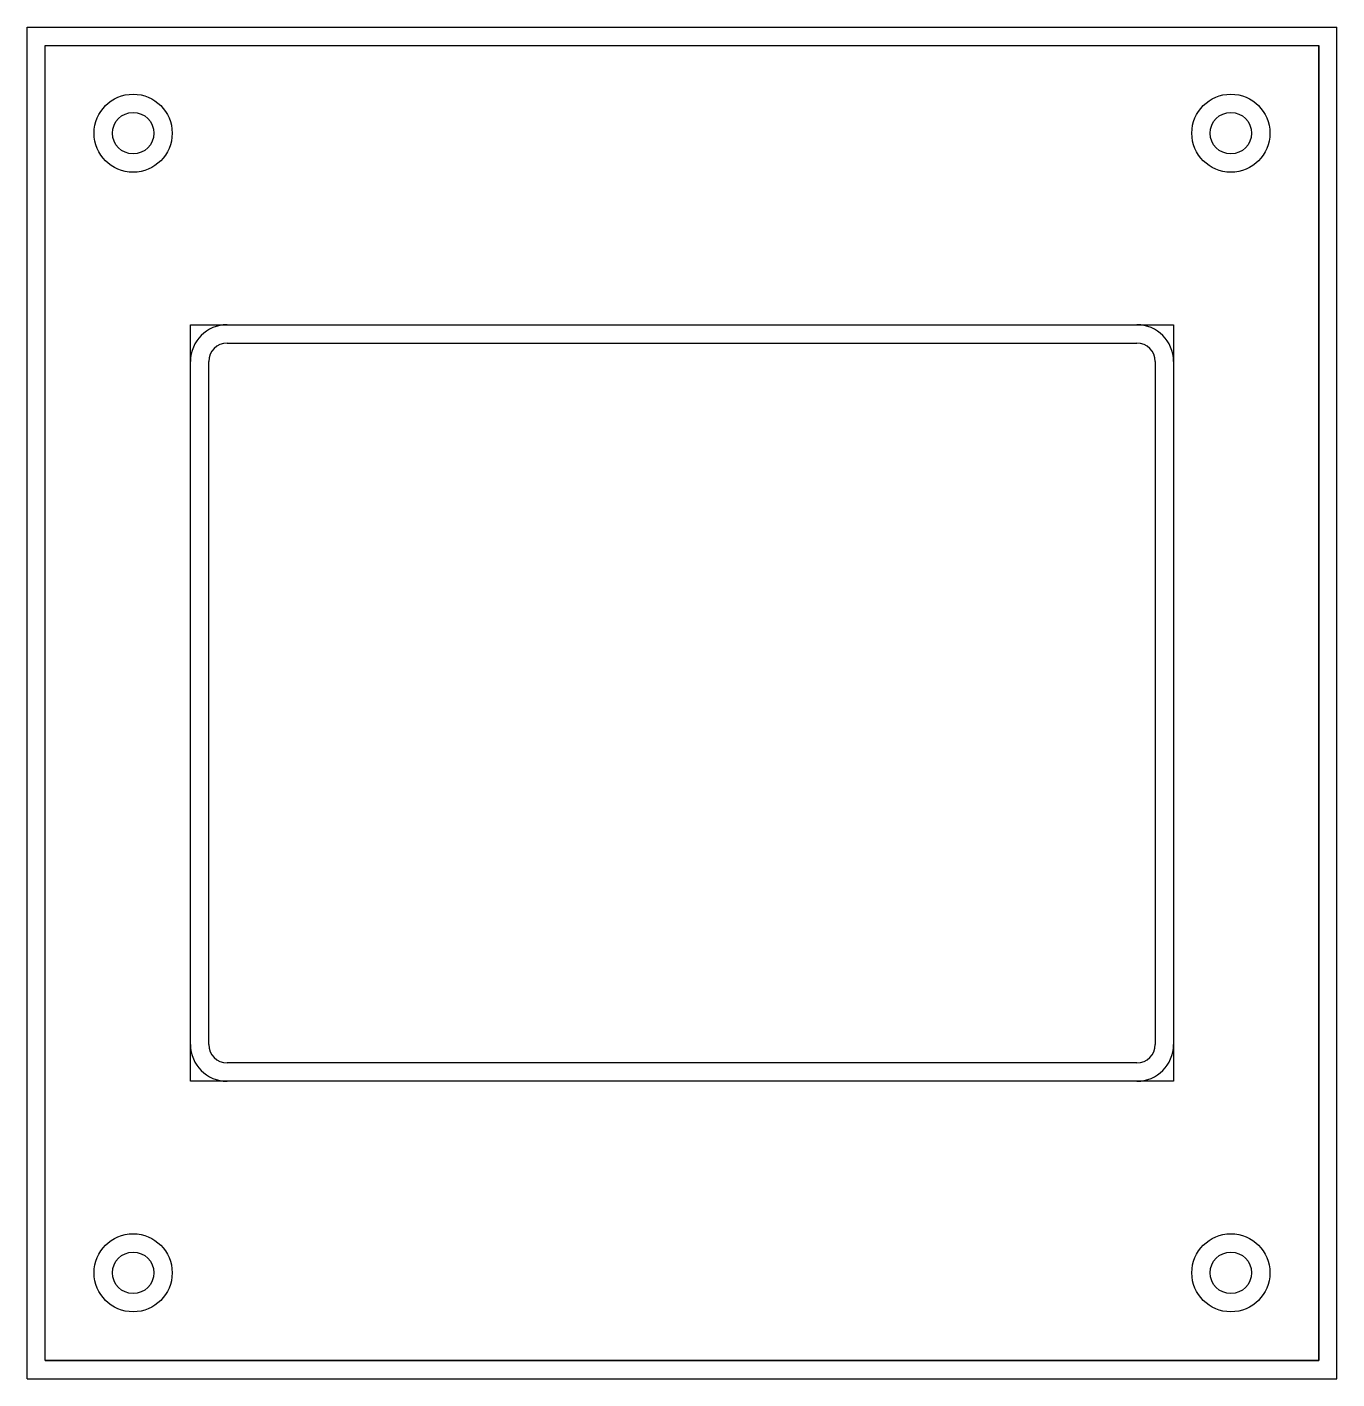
# Model space of a CAD drawing. Header units: millimetres. Extents: x 13.1 to 66.8, y 2.3 to 57.7.
import ezdxf

# ---------------------------------------------------------------- set-up
doc = ezdxf.new("R2010")
doc.units = ezdxf.units.MM
doc.layers.get('0').update_dxf_attribs({"lineweight": 25, "true_color": 0xffffff})
for name, color, linetype, lineweight, true_color in [('decoupes', 1, 'Continuous', 25, 0xff0000), ('passage_outil_cut', 30, 'Continuous', 25, 0xff7f00), ('passage_outil_surf', 2, 'Continuous', 25, 0xffff00)]:
    doc.layers.add(name, color=color, linetype=linetype, lineweight=lineweight, true_color=true_color)

msp = doc.modelspace()

# ---------------------------------------------------------------- linework, layer by layer
msp.add_lwpolyline([(19.85, 45.5), (60.15, 45.5), (60.15, 14.5), (19.85, 14.5)], close=True)
at = {"layer": 'decoupes'}
for p, q in [((13.9, 56.95), (66.1, 56.95)), ((13.9, 3.05), (13.9, 56.95)), ((66.1, 3.05), (66.1, 56.95)), ((21.35, 44.75), (58.65, 44.75)), ((20.6, 16), (20.6, 44)), ((59.4, 44), (59.4, 16)), ((58.65, 15.25), (21.35, 15.25)), ((13.9, 3.05), (66.1, 3.05))]:
    msp.add_line(p, q, dxfattribs=at)
for centre in [(17.5, 53.35), (62.5, 53.35), (17.5, 6.65), (62.5, 6.65)]:
    msp.add_circle(centre, 1.6, dxfattribs=at)
for centre, start, end in [((21.35, 44), 90, 180), ((58.65, 44), 0, 90), ((21.35, 16), 180, 270), ((58.65, 16), 270, 0)]:
    msp.add_arc(centre, 0.75, start, end, dxfattribs=at)
at = {"layer": 'passage_outil_cut'}
for p, q in [((13.15, 2.3), (13.15, 57.7)), ((13.15, 57.7), (66.85, 57.7)), ((66.85, 2.3), (66.85, 57.7)), ((13.15, 2.3), (66.85, 2.3))]:
    msp.add_line(p, q, dxfattribs=at)
for centre in [(17.5, 53.35), (62.5, 53.35), (17.5, 6.65), (62.5, 6.65)]:
    msp.add_circle(centre, 0.85, dxfattribs=at)
at = {"layer": 'passage_outil_surf'}
for p, q in [((21.35, 45.5), (58.65, 45.5)), ((19.85, 16), (19.85, 44)), ((60.15, 44), (60.15, 16)), ((58.65, 14.5), (21.35, 14.5))]:
    msp.add_line(p, q, dxfattribs=at)
msp.add_lwpolyline([(13.9, 56.95), (66.1, 56.95), (66.1, 3.05), (13.9, 3.05)], close=True, dxfattribs=at)
for centre, start, end in [((21.35, 44), 90, 180), ((58.65, 44), 0, 90), ((21.35, 16), 180, 270), ((58.65, 16), 270, 0)]:
    msp.add_arc(centre, 1.5, start, end, dxfattribs=at)

doc.saveas('drawing.dxf')
